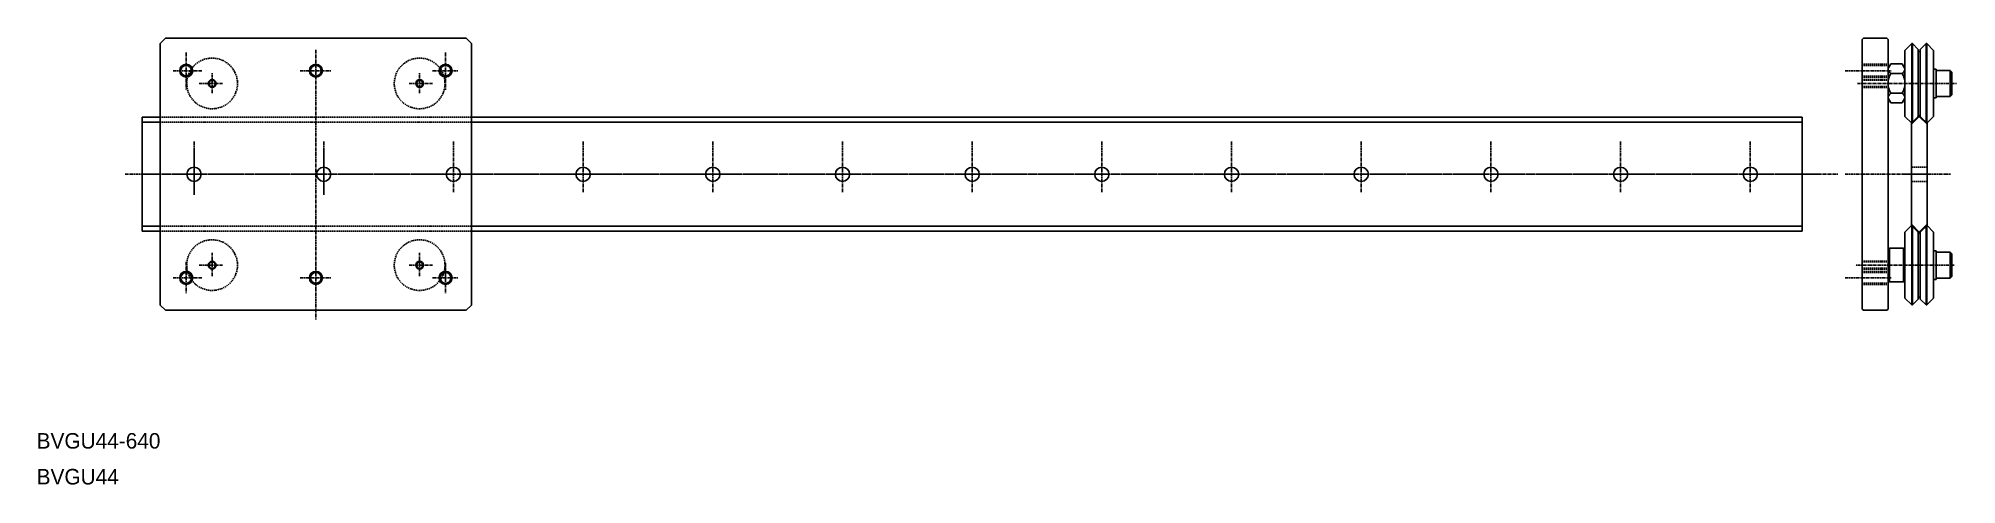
# Model space of a CAD drawing. Extents: x 141 to 881, y 63 to 235.
import ezdxf

# ---------------------------------------------------------------- set-up
doc = ezdxf.new("R2010")
doc.units = 0
doc.linetypes.add('CENTER', pattern=[2, 1.25, -0.25, 0.25, -0.25])
doc.linetypes.add('DASHED', pattern=[0.75, 0.5, -0.25])
doc.layers.get('0').update_dxf_attribs({"linetype": 'CONTINUOUS'})
doc.layers.add('CENTER', color=1, linetype='CENTER')

msp = doc.modelspace()

# ---------------------------------------------------------------- linework, layer by layer
at = {"color": 7, "linetype": 'CONTINUOUS'}
for p, q in [((190.34, 235.24), (188.34, 233.24)), ((188.34, 233.24), (188.34, 132.24)), ((306.34, 235.24), (190.34, 235.24)), ((308.34, 233.24), (306.34, 235.24)), ((308.34, 132.24), (308.34, 233.24)), ((845, 235.24), (844.5, 234.81)), ((844.5, 234.81), (844.5, 130.68)), ((854, 235.24), (845, 235.24)), ((854.5, 234.81), (854, 235.24)), ((854.5, 130.68), (854.5, 234.81)), ((860.95, 230.51), (863.62, 233.18)), ((860.95, 205.11), (860.95, 230.51)), ((863.62, 233.18), (863.62, 202.45)), ((863.85, 233.18), (863.62, 233.18)), ((863.85, 233.18), (863.85, 202.45)), ((866.12, 230.91), (863.85, 233.18)), ((866.12, 230.91), (866.12, 204.72)), ((866.88, 230.91), (869.15, 233.18)), ((866.88, 230.91), (866.88, 204.72)), ((869.15, 233.18), (869.15, 202.45)), ((869.15, 233.18), (869.38, 233.18)), ((869.38, 233.18), (869.38, 202.45)), ((872.05, 230.51), (869.38, 233.18)), ((872.05, 205.11), (872.05, 230.51)), ((854.5, 223.62), (855.54, 225.42)), ((854.5, 223.62), (854.5, 212.11)), ((859.91, 225.42), (855.54, 225.42)), ((860.95, 223.62), (859.91, 225.42)), ((860.95, 223.62), (860.95, 212.11)), ((873, 223.31), (872.05, 223.31)), ((873, 212.31), (873, 223.31)), ((878.4, 222.81), (873, 222.81)), ((878.4, 212.81), (878.4, 222.81)), ((878.4, 222.81), (879, 222.21)), ((879, 213.41), (879, 222.21)), ((859.91, 221.67), (855.54, 221.67)), ((857.02, 218.41), (857.02, 218.41)), ((862.53, 218.41), (862.53, 218.41)), ((854.5, 212.11), (855.54, 210.31)), ((859.91, 214.06), (855.54, 214.06)), ((859.91, 210.31), (855.54, 210.31)), ((860.95, 212.11), (859.91, 210.31)), ((873, 212.31), (872.05, 212.31)), ((878.4, 212.81), (873, 212.81)), ((877.05, 212.81), (877.05, 212.81)), ((878.4, 212.81), (879, 213.41)), ((181.36, 204.74), (188.34, 204.74)), ((181.36, 160.74), (181.36, 204.74)), ((181.36, 202.86), (188.34, 202.86)), ((308.34, 204.74), (821.36, 204.74)), ((308.34, 202.86), (821.36, 202.86)), ((821.36, 160.74), (821.36, 204.74)), ((860.95, 205.11), (863.62, 202.45)), ((865.87, 204.85), (863.5, 202.48)), ((863.5, 202.48), (863.5, 163)), ((863.85, 202.45), (863.62, 202.45)), ((866.12, 204.72), (863.85, 202.45)), ((866.5, 204.54), (866.5, 204.54)), ((866.5, 204.54), (866.5, 204.54)), ((866.88, 204.72), (869.15, 202.45)), ((867.13, 204.85), (869.5, 202.48)), ((869.15, 202.45), (869.38, 202.45)), ((872.05, 205.11), (869.38, 202.45)), ((869.5, 202.48), (869.5, 163)), ((860.95, 160.37), (863.62, 163.04)), ((865.87, 160.64), (863.5, 163)), ((863.85, 163.04), (863.62, 163.04)), ((863.62, 132.31), (863.62, 163.04)), ((866.12, 160.77), (863.85, 163.04)), ((863.85, 132.31), (863.85, 163.04)), ((866.88, 160.77), (869.15, 163.04)), ((867.13, 160.64), (869.5, 163)), ((869.15, 163.04), (869.38, 163.04)), ((869.15, 132.31), (869.15, 163.04)), ((872.05, 160.37), (869.38, 163.04)), ((869.38, 132.31), (869.38, 163.04)), ((181.36, 162.67), (188.34, 162.67)), ((181.36, 160.74), (188.34, 160.74)), ((308.34, 162.67), (821.36, 162.67)), ((308.34, 160.74), (821.36, 160.74)), ((860.95, 160.37), (860.95, 134.97)), ((866.12, 134.58), (866.12, 160.77)), ((866.5, 160.94), (866.5, 160.94)), ((866.88, 134.58), (866.88, 160.77)), ((872.05, 160.37), (872.05, 134.97)), ((855, 154.17), (854.5, 153.67)), ((854.5, 153.67), (854.5, 141.67)), ((860.45, 154.17), (855, 154.17)), ((855, 154.17), (855, 141.17)), ((860.95, 153.67), (860.45, 154.17)), ((860.45, 154.17), (860.45, 141.17)), ((860.95, 153.67), (860.95, 141.67)), ((873, 153.17), (872.05, 153.17)), ((873, 142.17), (873, 153.17)), ((878.4, 152.67), (873, 152.67)), ((878.4, 152.67), (879, 152.07)), ((878.4, 142.67), (878.4, 152.67)), ((879, 143.27), (879, 152.07)), ((855, 141.17), (854.5, 141.67)), ((860.45, 141.17), (855, 141.17)), ((857.02, 147.67), (857.02, 147.67)), ((860.45, 141.17), (860.95, 141.67)), ((862.53, 147.67), (862.53, 147.67)), ((873, 142.17), (872.05, 142.17)), ((878.4, 142.67), (873, 142.67)), ((877.05, 142.67), (877.05, 142.67)), ((878.4, 142.67), (879, 143.27)), ((860.95, 134.97), (863.62, 132.31)), ((866.12, 134.58), (863.85, 132.31)), ((866.88, 134.58), (869.15, 132.31)), ((872.05, 134.97), (869.38, 132.31)), ((188.34, 132.24), (190.34, 130.24)), ((190.34, 130.24), (306.34, 130.24)), ((306.34, 130.24), (308.34, 132.24)), ((844.5, 130.68), (845, 130.24)), ((845, 130.24), (854, 130.24)), ((854, 130.24), (854.5, 130.68)), ((863.85, 132.31), (863.62, 132.31)), ((869.15, 132.31), (869.38, 132.31))]:
    msp.add_line(p, q, dxfattribs=at)
at = {"color": 3, "linetype": 'DASHED'}
for p, q in [((844.5, 225.24), (854.5, 225.24)), ((844.5, 224.81), (854.5, 224.81)), ((844.5, 220.68), (854.5, 220.68)), ((844.5, 220.24), (854.5, 220.24)), ((844.5, 219.31), (854.5, 219.31)), ((844.5, 219.04), (854.5, 219.04)), ((844.5, 216.58), (854.54, 216.58)), ((844.5, 216.31), (854.5, 216.31)), ((188.34, 204.74), (308.34, 204.74)), ((188.34, 202.86), (308.34, 202.86)), ((869.5, 185.49), (863.5, 185.49)), ((869.5, 179.99), (863.5, 179.99)), ((188.34, 162.67), (308.34, 162.67)), ((188.34, 160.74), (308.34, 160.74)), ((844.5, 149.17), (854.5, 149.17)), ((844.5, 148.9), (854.5, 148.9)), ((844.5, 146.44), (854.5, 146.44)), ((844.5, 146.17), (854.5, 146.17)), ((844.5, 145.24), (854.5, 145.24)), ((844.5, 144.81), (854.5, 144.81)), ((844.5, 140.68), (854.5, 140.68)), ((844.5, 140.24), (854.5, 140.24))]:
    msp.add_line(p, q, dxfattribs=at)
for p, q in [((875.7, 212.81), (875.7, 212.81)), ((875.7, 142.67), (875.7, 142.67))]:
    msp.add_line(p, q)
at = {"color": 3, "linetype": 'CONTINUOUS'}
for p, q in [((866.5, 205.48), (865.87, 204.85)), ((866.5, 205.48), (867.13, 204.85)), ((866.5, 160), (865.87, 160.64)), ((866.5, 160), (867.13, 160.64))]:
    msp.add_line(p, q, dxfattribs=at)
at = {"color": 3}
for centre, radius in [((198.34, 222.74), 2.5), ((248.34, 222.74), 2.5), ((298.34, 222.74), 2.5), ((208.34, 217.81), 1.5), ((288.34, 217.81), 1.5), ((208.34, 147.67), 1.5), ((288.34, 147.67), 1.5), ((198.34, 142.74), 2.5), ((248.34, 142.74), 2.5), ((298.34, 142.74), 2.5)]:
    msp.add_circle(centre, radius, dxfattribs=at)
at = {"color": 7, "linetype": 'CONTINUOUS'}
for centre, radius in [((198.34, 222.74), 2.07), ((248.34, 222.74), 2.07), ((298.34, 222.74), 2.07), ((208.34, 217.81), 1.23), ((288.34, 217.81), 1.23), ((201.36, 182.74), 2.75), ((251.36, 182.74), 2.75), ((301.36, 182.74), 2.75), ((351.36, 182.74), 2.75), ((401.36, 182.74), 2.75), ((451.36, 182.74), 2.75), ((501.36, 182.74), 2.75), ((551.36, 182.74), 2.75), ((601.36, 182.74), 2.75), ((651.36, 182.74), 2.75), ((701.36, 182.74), 2.75), ((751.36, 182.74), 2.75), ((801.36, 182.74), 2.75), ((208.34, 147.67), 1.23), ((288.34, 147.67), 1.23), ((198.34, 142.74), 2.07), ((248.34, 142.74), 2.07), ((298.34, 142.74), 2.07)]:
    msp.add_circle(centre, radius, dxfattribs=at)
at = {"color": 3, "linetype": 'DASHED'}
for centre in [(208.34, 217.81), (288.34, 217.81), (208.34, 147.67), (288.34, 147.67)]:
    msp.add_circle(centre, 9.78, dxfattribs=at)
at = {"color": 7, "linetype": 'CONTINUOUS'}
for centre, radius, start, end in [((866.5, 230.51), 0.381, 179.1405, 0.8595), ((856.71, 223.54), 2.21, 178.02106, 238.02106), ((858.74, 223.54), 2.21, 301.97894, 1.97894), ((861.98, 217.86), 7.48, 149.42528, 210.57472), ((853.47, 217.86), 7.48, 329.42528, 30.57472), ((856.71, 212.18), 2.21, 121.97894, 181.97894), ((858.74, 212.18), 2.21, 358.02106, 58.02106), ((866.5, 204.22), 0.893, 45, 135), ((866.5, 205.11), 0.381, 359.1405, 180.8595), ((866.5, 161.27), 0.893, 225, 315), ((866.5, 160.37), 0.381, 179.1405, 0.8595), ((866.5, 134.97), 0.381, 359.1405, 180.8595)]:
    msp.add_arc(centre, radius, start, end, dxfattribs=at)
at = {"layer": 'CENTER', "color": 1, "linetype": 'CENTER'}
for p, q in [((198.34, 229.74), (198.34, 215.45)), ((248.34, 230.84), (248.34, 126.72)), ((298.34, 229.74), (298.34, 215.29)), ((193.34, 222.74), (204.34, 222.74)), ((208.34, 214.05), (208.34, 222.02)), ((242.34, 222.74), (254.34, 222.74)), ((288.34, 214.02), (288.34, 222.02)), ((293.34, 222.74), (303.34, 222.74)), ((837.95, 222.74), (855.87, 222.74)), ((203.34, 217.81), (212.34, 217.81)), ((284.34, 217.81), (293.34, 217.81)), ((842.64, 217.81), (880.91, 217.81)), ((201.36, 175.88), (201.36, 195.54)), ((201.36, 175.88), (201.36, 192.99)), ((251.36, 175.88), (251.36, 195.54)), ((251.36, 175.88), (251.36, 192.99)), ((301.36, 175.88), (301.36, 195.54)), ((301.36, 175.88), (301.36, 192.99)), ((351.36, 175.88), (351.36, 195.54)), ((401.36, 175.88), (401.36, 195.54)), ((451.36, 175.88), (451.36, 195.54)), ((501.36, 175.88), (501.36, 195.54)), ((551.36, 175.88), (551.36, 195.54)), ((601.36, 175.88), (601.36, 195.54)), ((651.36, 175.88), (651.36, 195.54)), ((701.36, 175.88), (701.36, 195.54)), ((751.36, 175.88), (751.36, 195.54)), ((801.36, 175.88), (801.36, 195.54)), ((201.36, 174.87), (201.36, 191.87)), ((251.36, 174.87), (251.36, 191.87)), ((174.76, 182.74), (827.39, 182.74)), ((181.36, 182.74), (835.21, 182.74)), ((181.36, 182.74), (835.21, 182.74)), ((837.95, 182.74), (878.48, 182.74)), ((860.25, 182.74), (868.75, 182.74)), ((861.8, 182.74), (871.27, 182.74)), ((198.34, 148.94), (198.34, 136.84)), ((208.34, 143.47), (208.34, 152.47)), ((288.34, 143.47), (288.34, 152.47)), ((298.34, 148.45), (298.34, 136.84)), ((193.34, 142.74), (204.34, 142.74)), ((203.34, 147.67), (212.34, 147.67)), ((242.34, 142.74), (254.34, 142.74)), ((284.34, 147.67), (293.34, 147.67)), ((293.34, 142.74), (303.34, 142.74)), ((837.95, 142.74), (855.87, 142.74)), ((879.9, 147.67), (841.88, 147.67))]:
    msp.add_line(p, q, dxfattribs=at)

# ---------------------------------------------------------------- texts
at = {"color": 7, "linetype": 'CONTINUOUS'}
for s, p in [('BVGU44-640', (140.69, 76.83)), ('BVGU44', (140.69, 62.98))]:
    msp.add_text(s, height=6, dxfattribs=at).set_placement(p)

doc.saveas('drawing.dxf')
